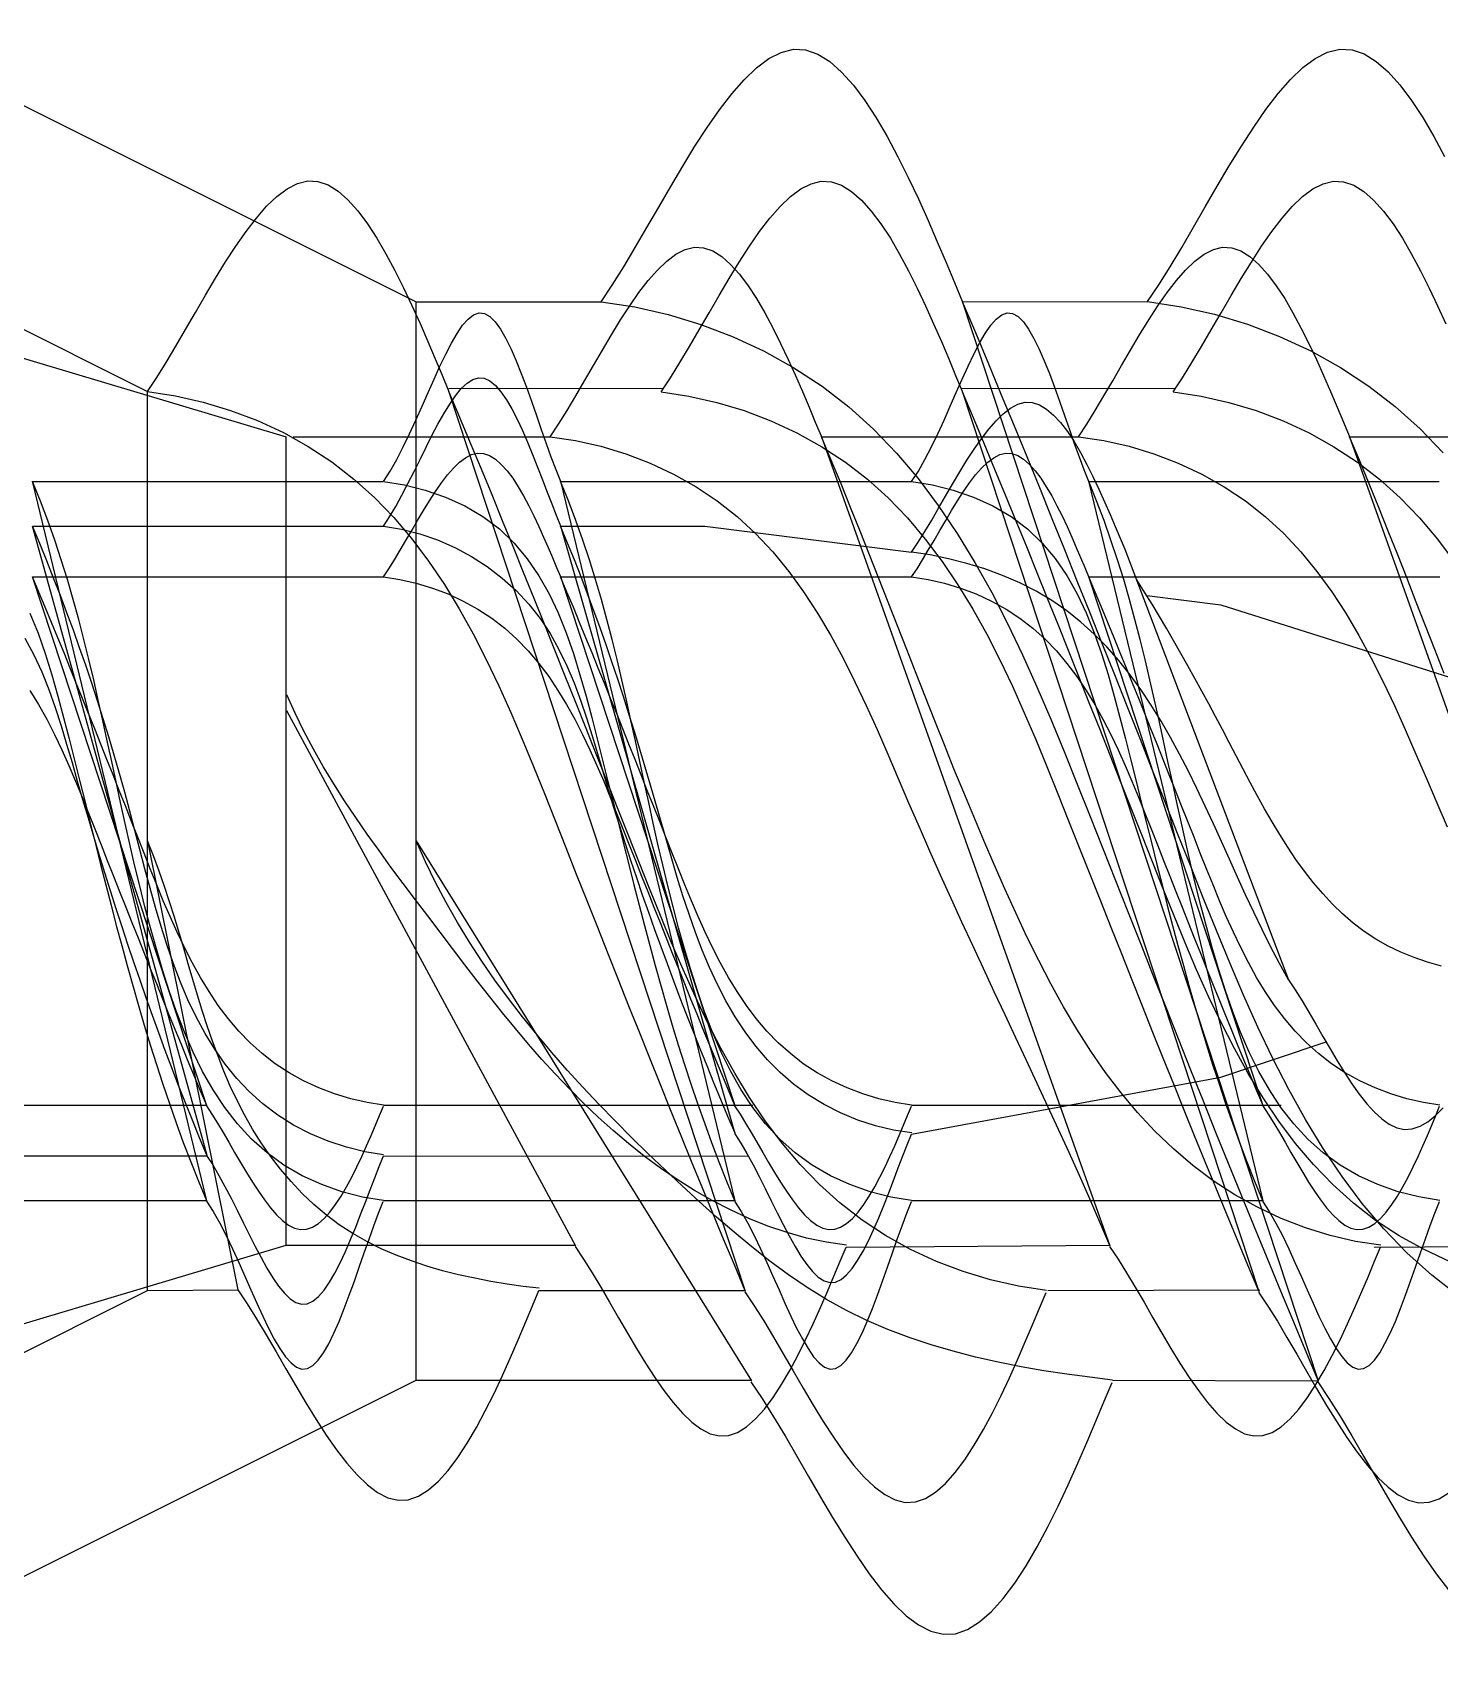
# Model space of a CAD drawing. Extents: x -395 to 1364, y -31 to 719.
# Drawn here: x 265.74 to 271.07, y 386.51 to 392.63 of the extents above; entities that cross this region are included whole.
import ezdxf

# ---------------------------------------------------------------- set-up
doc = ezdxf.new("R2010")
doc.units = 0
doc.layers.get('0').update_dxf_attribs({"linetype": 'CONTINUOUS'})

# ---------------------------------------------------------------- blocks, each defined once
blk = doc.blocks.new('*U60')
for p, q in [((4.0828, 3.0621), (6.1242, 2.0414)), ((3.4041, 2.5531), (5.1062, 1.7021)), ((3.0621, 2.2966), (5.6315, 1.531)), ((6.1242, -2.0414), (6.1242, 2.0414)), ((6.1242, 2.0414), (6.8242, 2.0414)), ((8.1919, 2.0447), (9.5396, -2.0447)), ((8.1933, 2.0414), (8.8939, 2.0423)), ((5.1062, -1.7021), (5.1062, 1.7021)), ((5.1062, 1.7021), (5.1062, 1.7021)), ((6.2466, 1.7049), (7.3702, -1.7049)), ((6.2478, 1.714), (7.0603, 1.7146)), ((8.1871, 1.714), (8.9997, 1.7146)), ((8.1914, 1.7038), (9.315, -1.7059)), ((7.6574, 1.5336), (8.751, -1.5335)), ((9.6574, 1.5336), (10.751, -1.5335)), ((5.6315, -1.531), (5.6315, 1.531)), ((5.6584, 1.531), (6.6344, 1.531)), ((7.6584, 1.531), (8.6344, 1.531)), ((9.6584, 1.531), (10.6344, 1.531)), ((4.67, 1.3626), (5.33, -1.3626)), ((4.6707, 1.3609), (5.9978, 1.3609)), ((6.67, 1.3627), (7.33, -1.3625)), ((6.6707, 1.361), (7.9978, 1.361)), ((8.67, 1.3627), (9.33, -1.3624)), ((8.6707, 1.3611), (9.9978, 1.3611)), ((4.67, 1.1938), (5.3307, -1.1895)), ((4.6707, 1.1921), (6, 1.1921)), ((6.67, 1.1938), (7.3307, -1.1073)), ((6.6707, 1.1921), (7.2166, 1.1921)), ((7.2166, 1.1921), (8, 1.0942)), ((8.8073, 1.1048), (9.4273, -0.5252)), ((4.67, 1.0016), (5.3302, -1.0016)), ((4.6707, 1), (6, 1)), ((6.67, 1.0016), (7.3302, -1.0016)), ((6.6707, 1), (8, 1)), ((8.67, 1.0016), (9.3302, -1.0016)), ((8.6707, 1), (10, 1)), ((8.8904, 0.9292), (9.171, 0.8941)), ((9.171, 0.8941), (12, 0)), ((5.6334, 0.4936), (6.7271, -1.5335)), ((5.1062, 0), (5.4485, -1.699)), ((6.1242, 0), (7.3932, -2.0447)), ((9.171, -0.8941), (9.5696, -0.7608)), ((8, -1.1103), (9.171, -0.8941)), ((4, -1), (5.3296, -1)), ((6, -1.0003), (7.3993, -0.9999)), ((8, -1.0003), (9.3993, -0.9999)), ((4.1921, -1.1921), (5.3308, -1.1921)), ((6, -1.1924), (7.3822, -1.1938)), ((4, -1.3609), (5.3296, -1.3609)), ((6, -1.361), (7.3274, -1.3609)), ((8, -1.3609), (9.3274, -1.3608)), ((3.0621, -2.2966), (5.6315, -1.531)), ((5.6315, -1.531), (6.726, -1.531)), ((7.7519, -1.5381), (8.7502, -1.531)), ((9.7519, -1.5381), (10.7502, -1.531)), ((3.4041, -2.5531), (5.1062, -1.7021)), ((5.1062, -1.7021), (5.4485, -1.699)), ((6.5889, -1.7018), (7.3693, -1.7021)), ((9.3193, -1.7003), (8.516, -1.7031)), ((4.0828, -3.0621), (6.1242, -2.0414)), ((6.1242, -2.0414), (7.3921, -2.0414)), ((8.7609, -2.0414), (9.5396, -2.0447))]:
    blk.add_line(p, q)
for points in [[(6.8242, 2.0414), (6.8666, 2.1049), (6.9097, 2.1738), (6.9534, 2.2469), (6.9977, 2.3229), (7.0425, 2.4006), (7.0878, 2.4786), (7.1335, 2.5557), (7.1795, 2.6306), (7.2258, 2.702), (7.2722, 2.7687), (7.3189, 2.8293), (7.3656, 2.8827), (7.4124, 2.9275), (7.4591, 2.9625), (7.5057, 2.9863), (7.5522, 2.9978), (7.5985, 2.9955), (7.6444, 2.9796), (7.69, 2.9511), (7.735, 2.9114), (7.7794, 2.8618), (7.823, 2.8037), (7.8658, 2.7383), (7.9075, 2.6671), (7.9482, 2.5913), (7.9876, 2.5123), (8.0257, 2.4314), (8.0623, 2.3499), (8.0974, 2.2692), (8.1307, 2.1905), (8.1623, 2.1153), (8.1919, 2.0447)], [(8.8939, 2.0423), (8.9363, 2.1057), (8.9794, 2.1746), (9.0232, 2.2478), (9.0675, 2.3238), (9.1123, 2.4014), (9.1576, 2.4794), (9.2032, 2.5565), (9.2492, 2.6314), (9.2955, 2.7029), (9.342, 2.7695), (9.3886, 2.8302), (9.4354, 2.8836), (9.4821, 2.9284), (9.5288, 2.9633), (9.5755, 2.9872), (9.6219, 2.9986), (9.6682, 2.9964), (9.7142, 2.9804), (9.7598, 2.9519), (9.8048, 2.9122), (9.8492, 2.8627), (9.8928, 2.8045), (9.9355, 2.7392), (9.9773, 2.668), (10.0179, 2.5922)], [(5.1062, 1.7021), (5.1415, 1.755), (5.1775, 1.8124), (5.2139, 1.8734), (5.2509, 1.9368), (5.2882, 2.0015), (5.326, 2.0666), (5.3641, 2.1308), (5.4024, 2.1933), (5.441, 2.2528), (5.4798, 2.3084), (5.5186, 2.359), (5.5576, 2.4035), (5.5966, 2.4409), (5.6355, 2.47), (5.6744, 2.4899), (5.7132, 2.4994), (5.7518, 2.4976), (5.7901, 2.4843), (5.8281, 2.4605), (5.8656, 2.4274), (5.9026, 2.3861), (5.939, 2.3376), (5.9746, 2.2831), (6.0095, 2.2238), (6.0434, 2.1606), (6.0762, 2.0947), (6.108, 2.0272), (6.1385, 1.9593), (6.1677, 1.892), (6.1956, 1.8264), (6.2219, 1.7636), (6.2466, 1.7049)], [(7.051, 1.701), (7.0864, 1.754), (7.1223, 1.8114), (7.1588, 1.8724), (7.1957, 1.9358), (7.2331, 2.0005), (7.2708, 2.0655), (7.3089, 2.1298), (7.3473, 2.1923), (7.3858, 2.2518), (7.4246, 2.3074), (7.4635, 2.358), (7.5024, 2.4025), (7.5414, 2.4399), (7.5804, 2.469), (7.6193, 2.4889), (7.658, 2.4984), (7.6966, 2.4966), (7.7349, 2.4833), (7.7729, 2.4595), (7.8105, 2.4264), (7.8475, 2.3851), (7.8838, 2.3366), (7.9195, 2.2821), (7.9543, 2.2227), (7.9882, 2.1596), (8.0211, 2.0937), (8.0528, 2.0262), (8.0833, 1.9583), (8.1126, 1.891), (8.1404, 1.8254), (8.1667, 1.7626), (8.1914, 1.7038)], [(8.9903, 1.701), (9.0257, 1.754), (9.0616, 1.8114), (9.0981, 1.8724), (9.135, 1.9358), (9.1724, 2.0005), (9.2101, 2.0655), (9.2482, 2.1298), (9.2866, 2.1923), (9.3251, 2.2518), (9.3639, 2.3074), (9.4028, 2.358), (9.4417, 2.4025), (9.4807, 2.4399), (9.5197, 2.469), (9.5586, 2.4889), (9.5973, 2.4984), (9.6359, 2.4966), (9.6742, 2.4833), (9.7122, 2.4595), (9.7498, 2.4264), (9.7868, 2.3851), (9.8232, 2.3366), (9.8588, 2.2821), (9.8936, 2.2227), (9.9275, 2.1596), (9.9604, 2.0937), (9.9921, 2.0262), (10.0227, 1.9583)], [(6.6316, 1.531), (6.6634, 1.5786), (6.6957, 1.6303), (6.7285, 1.6852), (6.7617, 1.7422), (6.7953, 1.8004), (6.8293, 1.8589), (6.8635, 1.9167), (6.898, 1.9729), (6.9328, 2.0265), (6.9676, 2.0765), (7.0026, 2.122), (7.0376, 2.162), (7.0727, 2.1956), (7.1077, 2.2219), (7.1427, 2.2397), (7.1776, 2.2483), (7.2123, 2.2467), (7.2468, 2.2347), (7.2809, 2.2133), (7.3147, 2.1835), (7.348, 2.1463), (7.3807, 2.1027), (7.4128, 2.0537), (7.4441, 2.0003), (7.4746, 1.9435), (7.5041, 1.8842), (7.5327, 1.8235), (7.5602, 1.7624), (7.5865, 1.7019), (7.6115, 1.6429), (7.6352, 1.5864), (7.6574, 1.5336)], [(8.6316, 1.531), (8.6634, 1.5786), (8.6957, 1.6303), (8.7285, 1.6852), (8.7617, 1.7422), (8.7953, 1.8004), (8.8293, 1.8589), (8.8635, 1.9167), (8.898, 1.9729), (8.9328, 2.0265), (8.9676, 2.0765), (9.0026, 2.122), (9.0376, 2.162), (9.0727, 2.1956), (9.1077, 2.2219), (9.1427, 2.2397), (9.1776, 2.2483), (9.2123, 2.2467), (9.2468, 2.2347), (9.2809, 2.2133), (9.3147, 2.1835), (9.348, 2.1463), (9.3807, 2.1027), (9.4128, 2.0537), (9.4441, 2.0003), (9.4746, 1.9435), (9.5041, 1.8842), (9.5327, 1.8235), (9.5602, 1.7624), (9.5865, 1.7019), (9.6115, 1.6429), (9.6352, 1.5864), (9.6574, 1.5336)], [(6.8242, 2.0414), (6.9513, 2.0221), (7.0776, 1.9934), (7.2021, 1.9557), (7.3238, 1.9094), (7.4416, 1.8547), (7.5546, 1.792), (7.6616, 1.7217), (7.762, 1.644), (7.8556, 1.5595), (7.9431, 1.4688), (8.0248, 1.3723), (8.1012, 1.2707), (8.1728, 1.1645), (8.24, 1.0543), (8.3033, 0.9405), (8.3632, 0.8238), (8.4201, 0.7048), (8.4744, 0.5839), (8.5267, 0.4617), (8.5773, 0.3388), (8.6268, 0.2157), (8.6756, 0.093), (8.724, -0.0289), (8.7721, -0.1502), (8.8199, -0.2708), (8.8675, -0.3909), (8.915, -0.5104), (8.9623, -0.6294), (9.0096, -0.7481), (9.0568, -0.8663), (9.104, -0.9843), (9.1513, -1.102), (9.1988, -1.2195), (9.2464, -1.3369), (9.2942, -1.4542), (9.3423, -1.5714), (9.3907, -1.6887), (9.4394, -1.8061), (9.4886, -1.9237), (9.5382, -2.0414)], [(10.0699, -1.7217), (9.9695, -1.644), (9.8759, -1.5595), (9.7884, -1.4688), (9.7067, -1.3723), (9.6303, -1.2707), (9.5587, -1.1645), (9.4915, -1.0543), (9.4282, -0.9405), (9.3683, -0.8238), (9.3114, -0.7048), (9.2571, -0.5839), (9.2048, -0.4617), (9.1542, -0.3388), (9.1047, -0.2157), (9.0559, -0.093), (9.0075, 0.0289), (8.9594, 0.1502), (8.9116, 0.2708), (8.864, 0.3909), (8.8165, 0.5104), (8.7692, 0.6294), (8.7219, 0.7481), (8.6747, 0.8663), (8.6275, 0.9843), (8.5802, 1.102), (8.5327, 1.2195), (8.4851, 1.3369), (8.4373, 1.4542), (8.3892, 1.5714), (8.3408, 1.6887), (8.2921, 1.8061), (8.2429, 1.9237), (8.1933, 2.0414)], [(8.8939, 2.0423), (9.021, 2.0229), (9.1473, 1.9943), (9.2718, 1.9566), (9.3935, 1.9103), (9.5113, 1.8556), (9.6243, 1.7929), (9.7314, 1.7225), (9.8317, 1.6449), (9.9254, 1.5604), (10.0128, 1.4696)], [(6, 1.361), (6.0255, 1.4006), (6.0505, 1.4446), (6.0751, 1.4921), (6.0992, 1.5421), (6.1228, 1.5938), (6.1461, 1.6462), (6.169, 1.6984), (6.1915, 1.7493), (6.2137, 1.798), (6.2356, 1.8437), (6.2573, 1.8853), (6.2786, 1.922), (6.2998, 1.9527), (6.3207, 1.9765), (6.3415, 1.9926), (6.3621, 1.9998), (6.3826, 1.9975), (6.403, 1.9856), (6.4232, 1.9653), (6.4433, 1.9375), (6.4632, 1.903), (6.483, 1.8629), (6.5026, 1.8182), (6.522, 1.7697), (6.5412, 1.7184), (6.5603, 1.6654), (6.5791, 1.6115), (6.5978, 1.5577), (6.6162, 1.5049), (6.6344, 1.4542), (6.6523, 1.4065), (6.67, 1.3627)], [(8, 1.3611), (8.0255, 1.4006), (8.0505, 1.4446), (8.0751, 1.4921), (8.0992, 1.5422), (8.1228, 1.5939), (8.1461, 1.6463), (8.169, 1.6984), (8.1915, 1.7494), (8.2137, 1.7981), (8.2356, 1.8438), (8.2573, 1.8854), (8.2786, 1.9221), (8.2998, 1.9528), (8.3207, 1.9766), (8.3415, 1.9926), (8.3621, 1.9999), (8.3826, 1.9975), (8.403, 1.9857), (8.4232, 1.9654), (8.4433, 1.9376), (8.4632, 1.9031), (8.483, 1.863), (8.5026, 1.8183), (8.522, 1.7698), (8.5412, 1.7185), (8.5603, 1.6655), (8.5791, 1.6116), (8.5978, 1.5578), (8.6162, 1.505), (8.6344, 1.4543), (8.6523, 1.4066), (8.67, 1.3627)], [(6, 1.1921), (6.0233, 1.2278), (6.0466, 1.2671), (6.0697, 1.3093), (6.0927, 1.3536), (6.1157, 1.3992), (6.1385, 1.4452), (6.1611, 1.4909), (6.1837, 1.5354), (6.2062, 1.578), (6.2285, 1.6178), (6.2508, 1.6541), (6.2729, 1.6861), (6.2948, 1.7129), (6.3167, 1.7337), (6.3384, 1.7478), (6.3601, 1.7544), (6.3815, 1.7526), (6.4029, 1.7426), (6.424, 1.7251), (6.445, 1.701), (6.4657, 1.6711), (6.4862, 1.6362), (6.5064, 1.5971), (6.5262, 1.5547), (6.5457, 1.5098), (6.5649, 1.4632), (6.5836, 1.4157), (6.6019, 1.3681), (6.6197, 1.3213), (6.637, 1.2761), (6.6538, 1.2333), (6.67, 1.1938)], [(5.1062, 1.7021), (5.2121, 1.686), (5.3175, 1.662), (5.4213, 1.6306), (5.5227, 1.592), (5.621, 1.5464), (5.7151, 1.4941), (5.8044, 1.4355), (5.8881, 1.3707), (5.9662, 1.3003), (6.0391, 1.2246), (6.1072, 1.1442), (6.1709, 1.0595), (6.2306, 0.9709), (6.2867, 0.879), (6.3395, 0.7842), (6.3894, 0.6869), (6.4368, 0.5876), (6.4821, 0.4868), (6.5257, 0.385), (6.5679, 0.2825), (6.6092, 0.1799), (6.6498, 0.0776), (6.6902, -0.0241), (6.7303, -0.1252), (6.7702, -0.2258), (6.8099, -0.3259), (6.8494, -0.4255), (6.8889, -0.5248), (6.9283, -0.6237), (6.9677, -0.7223), (7.0071, -0.8207), (7.0465, -0.9188), (7.0861, -1.0168), (7.1257, -1.1146), (7.1656, -1.2124), (7.2057, -1.3102), (7.246, -1.408), (7.2867, -1.5059), (7.3277, -1.6039), (7.369, -1.7021)], [(8.5106, -1.7021), (8.4046, -1.686), (8.2993, -1.662), (8.1955, -1.6306), (8.0941, -1.592), (7.9958, -1.5464), (7.9016, -1.4941), (7.8123, -1.4355), (7.7287, -1.3707), (7.6506, -1.3003), (7.5777, -1.2246), (7.5096, -1.1442), (7.4459, -1.0595), (7.3862, -0.9709), (7.3301, -0.879), (7.2773, -0.7842), (7.2274, -0.6869), (7.18, -0.5876), (7.1347, -0.4868), (7.0911, -0.385), (7.0489, -0.2825), (7.0076, -0.1799), (6.9669, -0.0776), (6.9266, 0.0241), (6.8865, 0.1252), (6.8466, 0.2258), (6.8069, 0.3259), (6.7673, 0.4255), (6.7279, 0.5248), (6.6885, 0.6237), (6.6491, 0.7223), (6.6097, 0.8207), (6.5703, 0.9188), (6.5307, 1.0168), (6.491, 1.1146), (6.4512, 1.2124), (6.4111, 1.3102), (6.3707, 1.408), (6.3301, 1.5059), (6.2891, 1.6039), (6.2478, 1.7021)], [(7.051, 1.701), (7.157, 1.6849), (7.2623, 1.661), (7.3661, 1.6296), (7.4675, 1.591), (7.5658, 1.5454), (7.66, 1.4931), (7.7493, 1.4345), (7.8329, 1.3697), (7.911, 1.2993), (7.9839, 1.2236), (8.052, 1.1432), (8.1158, 1.0585), (8.1754, 0.9699), (8.2315, 0.878), (8.2843, 0.7832), (8.3342, 0.6859), (8.3816, 0.5866), (8.4269, 0.4858), (8.4705, 0.3839), (8.5127, 0.2815), (8.554, 0.1789), (8.5947, 0.0766), (8.635, -0.0251), (8.6751, -0.1262), (8.715, -0.2268), (8.7547, -0.3269), (8.7943, -0.4266), (8.8337, -0.5258), (8.8731, -0.6247), (8.9125, -0.7233), (8.9519, -0.8217), (8.9913, -0.9198), (9.0309, -1.0178), (9.0706, -1.1157), (9.1104, -1.2135), (9.1505, -1.3112), (9.1909, -1.409), (9.2315, -1.5069), (9.2725, -1.6049), (9.3139, -1.7031)], [(8, 1.0942), (8.025, 1.1316), (8.0504, 1.1722), (8.0762, 1.2152), (8.1023, 1.26), (8.1288, 1.3058), (8.1555, 1.3518), (8.1825, 1.3973), (8.2097, 1.4415), (8.237, 1.4837), (8.2645, 1.5232), (8.292, 1.5593), (8.3197, 1.5911), (8.3473, 1.6179), (8.3749, 1.639), (8.4024, 1.6536), (8.4299, 1.6611), (8.4572, 1.6605), (8.4844, 1.6519), (8.5113, 1.6357), (8.5378, 1.6129), (8.564, 1.5842), (8.5898, 1.5504), (8.615, 1.5122), (8.6396, 1.4706), (8.6636, 1.4262), (8.6869, 1.3798), (8.7093, 1.3323), (8.7309, 1.2844), (8.7516, 1.2369), (8.7713, 1.1906), (8.7899, 1.1463), (8.8073, 1.1048)], [(10.0389, -1.593), (9.9406, -1.5474), (9.8465, -1.4952), (9.7572, -1.4365), (9.6735, -1.3717), (9.5954, -1.3013), (9.5225, -1.2256), (9.4544, -1.1452), (9.3907, -1.0605), (9.331, -0.972), (9.2749, -0.88), (9.2222, -0.7852), (9.1722, -0.6879), (9.1248, -0.5886), (9.0795, -0.4878), (9.0359, -0.386), (8.9937, -0.2835), (8.9525, -0.1809), (8.9118, -0.0786), (8.8714, 0.0231), (8.8313, 0.1242), (8.7914, 0.2248), (8.7517, 0.3249), (8.7122, 0.4245), (8.6727, 0.5238), (8.6333, 0.6227), (8.5939, 0.7213), (8.5546, 0.8196), (8.5151, 0.9178), (8.4756, 1.0158), (8.4359, 1.1136), (8.396, 1.2114), (8.3559, 1.3092), (8.3156, 1.407), (8.2749, 1.5049), (8.2339, 1.6029), (8.1926, 1.701)], [(8.9903, 1.701), (9.0963, 1.6849), (9.2016, 1.661), (9.3054, 1.6296), (9.4069, 1.591), (9.5051, 1.5454), (9.5993, 1.4931), (9.6886, 1.4345), (9.7722, 1.3697), (9.8503, 1.2993), (9.9232, 1.2236), (9.9914, 1.1432), (10.0551, 1.0585)], [(6.6316, 1.531), (6.7278, 1.5164), (6.8234, 1.4947), (6.9177, 1.4661), (7.0097, 1.4309), (7.0988, 1.3893), (7.1839, 1.3416), (7.2643, 1.2879), (7.3393, 1.2286), (7.4091, 1.1641), (7.4741, 1.0947), (7.5346, 1.021), (7.5911, 0.9434), (7.6441, 0.8624), (7.6939, 0.7784), (7.7409, 0.6919), (7.7856, 0.6033), (7.8284, 0.513), (7.8697, 0.4216), (7.9099, 0.3294), (7.9495, 0.237), (7.9888, 0.1448), (8.0283, 0.0532), (8.0681, -0.0376), (8.1083, -0.1276), (8.1487, -0.217), (8.1893, -0.3057), (8.23, -0.394), (8.2709, -0.4818), (8.3118, -0.5693), (8.3527, -0.6565), (8.3935, -0.7435), (8.4343, -0.8304), (8.4748, -0.9172), (8.5152, -1.0041), (8.5553, -1.0912), (8.5951, -1.1784), (8.6345, -1.2659), (8.6735, -1.3538), (8.712, -1.4421), (8.75, -1.531)], [(9.7768, -1.531), (9.6806, -1.5161), (9.5852, -1.4939), (9.4914, -1.4647), (9.3995, -1.429), (9.3104, -1.3871), (9.2245, -1.3395), (9.1424, -1.2865), (9.0647, -1.2285), (8.9912, -1.1659), (8.9217, -1.0991), (8.856, -1.0283), (8.7938, -0.954), (8.7349, -0.8764), (8.679, -0.7959), (8.6259, -0.7129), (8.5754, -0.6277), (8.5273, -0.5406), (8.4812, -0.4521), (8.437, -0.3623), (8.3943, -0.2717), (8.3531, -0.1807), (8.3129, -0.0895), (8.2737, 0.0015), (8.2353, 0.0924), (8.1976, 0.1831), (8.1605, 0.2737), (8.124, 0.3641), (8.0879, 0.4544), (8.0522, 0.5446), (8.0168, 0.6346), (7.9816, 0.7246), (7.9464, 0.8144), (7.9113, 0.9042), (7.8761, 0.9939), (7.8408, 1.0836), (7.8052, 1.1731), (7.7692, 1.2627), (7.7328, 1.3521), (7.6959, 1.4416), (7.6584, 1.531)], [(8.6316, 1.531), (8.7278, 1.5164), (8.8234, 1.4947), (8.9177, 1.4661), (9.0097, 1.4309), (9.0988, 1.3893), (9.1839, 1.3416), (9.2643, 1.2879), (9.3393, 1.2286), (9.4091, 1.1641), (9.4741, 1.0947), (9.5346, 1.021), (9.5911, 0.9434), (9.6441, 0.8624), (9.6939, 0.7784), (9.7409, 0.6919), (9.7856, 0.6033), (9.8284, 0.513), (9.8697, 0.4216), (9.9099, 0.3294), (9.9495, 0.237), (9.9888, 0.1448), (10.0283, 0.0532)], [(10.0168, 0.6346), (9.9816, 0.7246), (9.9464, 0.8144), (9.9113, 0.9042), (9.8761, 0.9939), (9.8408, 1.0836), (9.8052, 1.1731), (9.7692, 1.2627), (9.7328, 1.3521), (9.6959, 1.4416), (9.6584, 1.531)], [(6, 1), (6.0208, 1.0311), (6.0419, 1.0648), (6.0633, 1.1007), (6.085, 1.1379), (6.107, 1.1759), (6.1291, 1.2141), (6.1515, 1.2519), (6.174, 1.2886), (6.1967, 1.3236), (6.2195, 1.3563), (6.2423, 1.386), (6.2652, 1.4121), (6.2881, 1.4341), (6.311, 1.4512), (6.3339, 1.4629), (6.3566, 1.4685), (6.3793, 1.4674), (6.4018, 1.4596), (6.4241, 1.4456), (6.4462, 1.4262), (6.4679, 1.4019), (6.4893, 1.3734), (6.5102, 1.3414), (6.5307, 1.3065), (6.5506, 1.2694), (6.5699, 1.2307), (6.5886, 1.191), (6.6065, 1.1511), (6.6237, 1.1116), (6.64, 1.073), (6.6555, 1.0362), (6.67, 1.0016)], [(8, 1), (8.0208, 1.0311), (8.0419, 1.0648), (8.0633, 1.1007), (8.085, 1.1379), (8.107, 1.1759), (8.1291, 1.2141), (8.1515, 1.2519), (8.174, 1.2886), (8.1967, 1.3236), (8.2195, 1.3563), (8.2423, 1.386), (8.2652, 1.4121), (8.2881, 1.4341), (8.311, 1.4512), (8.3339, 1.4629), (8.3566, 1.4685), (8.3793, 1.4674), (8.4018, 1.4596), (8.4241, 1.4456), (8.4462, 1.4262), (8.4679, 1.4019), (8.4893, 1.3734), (8.5102, 1.3414), (8.5307, 1.3065), (8.5506, 1.2694), (8.5699, 1.2307), (8.5886, 1.191), (8.6065, 1.1511), (8.6237, 1.1116), (8.64, 1.073), (8.6555, 1.0362), (8.67, 1.0016)], [(4.6613, 0.8633), (4.6919, 0.7876), (4.7193, 0.7096), (4.7442, 0.6297), (4.7671, 0.5488), (4.7886, 0.4675), (4.8094, 0.3864), (4.8298, 0.3058), (4.85, 0.2259), (4.8698, 0.1464), (4.8896, 0.0676), (4.9092, -0.0108), (4.9288, -0.0887), (4.9485, -0.1662), (4.9683, -0.2432), (4.9883, -0.3198), (5.0086, -0.396), (5.0292, -0.4718), (5.0503, -0.5473), (5.0718, -0.6224), (5.0939, -0.6973), (5.1166, -0.7718), (5.14, -0.8461), (5.1641, -0.9202), (5.1891, -0.9941), (5.2151, -1.0677), (5.242, -1.1412), (5.2699, -1.2146), (5.299, -1.2878), (5.3293, -1.3609)], [(6, -1.3609), (5.9209, -1.3482), (5.8426, -1.3282), (5.7661, -1.3012), (5.6927, -1.2675), (5.6233, -1.2273), (5.559, -1.1809), (5.5004, -1.1287), (5.4471, -1.0712), (5.3987, -1.009), (5.3548, -0.9427), (5.315, -0.8727), (5.2789, -0.7997), (5.2461, -0.7242), (5.2162, -0.6468), (5.1889, -0.568), (5.1636, -0.4883), (5.14, -0.4085), (5.1178, -0.3287), (5.0968, -0.2492), (5.0768, -0.1699), (5.0578, -0.0908), (5.0395, -0.0119), (5.0218, 0.0668), (5.0046, 0.1452), (4.9877, 0.2234), (4.9709, 0.3013), (4.9542, 0.3789), (4.9373, 0.4563), (4.9202, 0.5334), (4.9026, 0.6102), (4.8844, 0.6868), (4.8656, 0.763), (4.8458, 0.8389), (4.8251, 0.9145), (4.8031, 0.9898), (4.7799, 1.0647), (4.7551, 1.1393), (4.7288, 1.2135), (4.7007, 1.2874), (4.6707, 1.3609)], [(6, 1.361), (6.0791, 1.3485), (6.1577, 1.3289), (6.2344, 1.3023), (6.3078, 1.2689), (6.3765, 1.2286), (6.439, 1.1816), (6.4947, 1.1282), (6.5442, 1.069), (6.5881, 1.0047), (6.6269, 0.9359), (6.6613, 0.8634), (6.6919, 0.7877), (6.7193, 0.7097), (6.7442, 0.6298), (6.7671, 0.5489), (6.7886, 0.4676), (6.8094, 0.3864), (6.8298, 0.3059), (6.85, 0.2259), (6.8698, 0.1465), (6.8896, 0.0676), (6.9092, -0.0107), (6.9288, -0.0886), (6.9485, -0.1661), (6.9683, -0.2431), (6.9883, -0.3197), (7.0086, -0.3959), (7.0292, -0.4717), (7.0503, -0.5472), (7.0718, -0.6223), (7.0939, -0.6972), (7.1166, -0.7717), (7.14, -0.8461), (7.1641, -0.9201), (7.1891, -0.994), (7.2151, -1.0677), (7.242, -1.1411), (7.2699, -1.2145), (7.299, -1.2877), (7.3293, -1.3608)], [(8, -1.3608), (7.9209, -1.3481), (7.8426, -1.3281), (7.7661, -1.3011), (7.6927, -1.2674), (7.6233, -1.2272), (7.559, -1.1808), (7.5004, -1.1286), (7.4471, -1.0711), (7.3987, -1.0089), (7.3548, -0.9426), (7.315, -0.8726), (7.2789, -0.7996), (7.2461, -0.7241), (7.2162, -0.6467), (7.1889, -0.5679), (7.1636, -0.4882), (7.14, -0.4084), (7.1178, -0.3286), (7.0968, -0.2491), (7.0768, -0.1698), (7.0578, -0.0907), (7.0395, -0.0118), (7.0218, 0.0669), (7.0046, 0.1453), (6.9877, 0.2235), (6.9709, 0.3014), (6.9542, 0.379), (6.9373, 0.4564), (6.9202, 0.5335), (6.9026, 0.6103), (6.8844, 0.6869), (6.8656, 0.7631), (6.8458, 0.839), (6.8251, 0.9146), (6.8031, 0.9899), (6.7799, 1.0648), (6.7551, 1.1394), (6.7288, 1.2136), (6.7007, 1.2875), (6.6707, 1.361)], [(8, 1.3611), (8.0791, 1.3485), (8.1577, 1.329), (8.2344, 1.3024), (8.3078, 1.269), (8.3765, 1.2287), (8.439, 1.1817), (8.4947, 1.1283), (8.5442, 1.0691), (8.5881, 1.0048), (8.6269, 0.936), (8.6613, 0.8635), (8.6919, 0.7878), (8.7193, 0.7097), (8.7442, 0.6299), (8.7671, 0.549), (8.7886, 0.4676), (8.8094, 0.3865), (8.8298, 0.306), (8.85, 0.226), (8.8698, 0.1466), (8.8896, 0.0677), (8.9092, -0.0107), (8.9288, -0.0886), (8.9485, -0.166), (8.9683, -0.243), (8.9883, -0.3196), (9.0086, -0.3958), (9.0292, -0.4716), (9.0503, -0.5471), (9.0718, -0.6222), (9.0939, -0.6971), (9.1166, -0.7717), (9.14, -0.846), (9.1641, -0.92), (9.1891, -0.9939), (9.2151, -1.0676), (9.242, -1.1411), (9.2699, -1.2144), (9.299, -1.2876), (9.3293, -1.3608)], [(10, -1.3608), (9.9209, -1.348), (9.8426, -1.328), (9.7661, -1.301), (9.6927, -1.2673), (9.6233, -1.2271), (9.559, -1.1807), (9.5004, -1.1285), (9.4471, -1.071), (9.3987, -1.0088), (9.3548, -0.9425), (9.315, -0.8725), (9.2789, -0.7995), (9.2461, -0.724), (9.2162, -0.6466), (9.1889, -0.5678), (9.1636, -0.4882), (9.14, -0.4083), (9.1178, -0.3286), (9.0968, -0.249), (9.0768, -0.1697), (9.0578, -0.0906), (9.0395, -0.0117), (9.0218, 0.067), (9.0046, 0.1454), (8.9877, 0.2235), (8.9709, 0.3015), (8.9542, 0.3791), (8.9373, 0.4565), (8.9202, 0.5336), (8.9026, 0.6104), (8.8844, 0.6869), (8.8656, 0.7632), (8.8458, 0.8391), (8.8251, 0.9147), (8.8031, 0.9899), (8.7799, 1.0649), (8.7551, 1.1395), (8.7288, 1.2137), (8.7007, 1.2876), (8.6707, 1.3611)], [(4.6423, 0.7676), (4.6759, 0.7051), (4.7058, 0.6404), (4.7326, 0.5739), (4.7569, 0.5058), (4.7792, 0.4367), (4.8002, 0.3668), (4.8205, 0.2967), (4.8405, 0.2266), (4.8608, 0.1569), (4.8812, 0.0875), (4.9018, 0.0184), (4.9227, -0.0505), (4.9438, -0.119), (4.9652, -0.1873), (4.9869, -0.2554), (5.0088, -0.3232), (5.0311, -0.3907), (5.0538, -0.4581), (5.0768, -0.5252), (5.1001, -0.5922), (5.1239, -0.659), (5.148, -0.7256), (5.1726, -0.792), (5.1976, -0.8583), (5.2231, -0.9244), (5.2491, -0.9905), (5.2755, -1.0564), (5.3025, -1.1222), (5.33, -1.1879)], [(6.0007, -1.1879), (5.9299, -1.1767), (5.8597, -1.1596), (5.7908, -1.1368), (5.7239, -1.1086), (5.6599, -1.0755), (5.5996, -1.0376), (5.5436, -0.9953), (5.492, -0.949), (5.4446, -0.8988), (5.401, -0.8452), (5.361, -0.7883), (5.3243, -0.7285), (5.2907, -0.666), (5.2597, -0.6012), (5.2313, -0.5343), (5.205, -0.4656), (5.1806, -0.3955), (5.1578, -0.3242), (5.1364, -0.2519), (5.116, -0.1791), (5.0964, -0.1059), (5.0773, -0.0327), (5.0584, 0.0403), (5.0395, 0.1127), (5.0202, 0.1843), (5.0005, 0.255), (4.9804, 0.325), (4.9598, 0.3942), (4.9387, 0.4628), (4.9171, 0.5308), (4.895, 0.5982), (4.8725, 0.6652), (4.8493, 0.7318), (4.8256, 0.7981), (4.8013, 0.8641), (4.7765, 0.9298), (4.751, 0.9955), (4.7249, 1.061), (4.6981, 1.1265), (4.6707, 1.1921)], [(6, 1.1921), (6.0689, 1.181), (6.1372, 1.1636), (6.2044, 1.1404), (6.2699, 1.1116), (6.3331, 1.0777), (6.3933, 1.0389), (6.45, 0.9957), (6.5026, 0.9484), (6.5505, 0.8974), (6.5931, 0.843), (6.631, 0.7856), (6.6647, 0.7255), (6.6948, 0.6632), (6.7217, 0.599), (6.7461, 0.5332), (6.7686, 0.4664), (6.7897, 0.3988), (6.81, 0.3308), (6.8301, 0.2627), (6.8504, 0.195), (6.8711, 0.1277), (6.8922, 0.0607), (6.9137, -0.0059), (6.9356, -0.0722), (6.9578, -0.1382), (6.9803, -0.2039), (7.0032, -0.2694), (7.0265, -0.3346), (7.0501, -0.3996), (7.074, -0.4644), (7.0982, -0.529), (7.1228, -0.5935), (7.1477, -0.6578), (7.1728, -0.722), (7.1983, -0.786), (7.2241, -0.8501), (7.2501, -0.914), (7.2765, -0.9779), (7.3031, -1.0418), (7.33, -1.1057)], [(8.0007, -1.1057), (7.9318, -1.0948), (7.8634, -1.0784), (7.7962, -1.0565), (7.731, -1.0295), (7.6683, -0.9978), (7.6088, -0.9616), (7.5532, -0.9211), (7.5017, -0.8767), (7.4541, -0.8286), (7.41, -0.7772), (7.3693, -0.7227), (7.3317, -0.6653), (7.297, -0.6054), (7.2648, -0.5433), (7.235, -0.4791), (7.2073, -0.4132), (7.1814, -0.3459), (7.1572, -0.2774), (7.1342, -0.2081), (7.1124, -0.1381), (7.0915, -0.0678), (7.0712, 0.0026), (7.0512, 0.0727), (7.0313, 0.1423), (7.0114, 0.2113), (6.9913, 0.2796), (6.971, 0.3472), (6.9505, 0.4143), (6.9297, 0.4809), (6.9086, 0.547), (6.8872, 0.6127), (6.8653, 0.678), (6.843, 0.7429), (6.8202, 0.8076), (6.7969, 0.872), (6.773, 0.9362), (6.7484, 1.0003), (6.7232, 1.0643), (6.6973, 1.1282), (6.6707, 1.1921)], [(9.4273, -0.5252), (9.393, -0.4633), (9.3597, -0.3999), (9.3275, -0.3354), (9.2959, -0.2698), (9.265, -0.2034), (9.2344, -0.1365), (9.204, -0.0693), (9.1735, -0.0019), (9.1429, 0.0654), (9.1119, 0.1323), (9.0804, 0.1987), (9.048, 0.2643), (9.0147, 0.329), (8.9803, 0.3924), (8.9445, 0.4543), (8.9072, 0.5147), (8.8682, 0.5731), (8.8273, 0.6294), (8.7843, 0.6834), (8.7391, 0.7349), (8.6913, 0.7835), (8.6409, 0.8292), (8.5877, 0.8717), (8.5314, 0.9107), (8.4719, 0.9461), (8.4095, 0.9778), (8.3445, 1.0059), (8.2776, 1.0304), (8.2093, 1.0514), (8.1399, 1.069), (8.0699, 1.0833), (8, 1.0942)], [(4.6606, 0.5704), (4.6936, 0.5164), (4.7246, 0.4607), (4.7539, 0.4036), (4.7818, 0.3452), (4.8084, 0.286), (4.834, 0.2262), (4.8588, 0.166), (4.883, 0.1057), (4.9069, 0.0456), (4.9306, -0.0142), (4.9542, -0.0736), (4.9776, -0.1327), (5.001, -0.1915), (5.0242, -0.25), (5.0474, -0.3083), (5.0705, -0.3664), (5.0937, -0.4244), (5.1168, -0.4822), (5.14, -0.5398), (5.1632, -0.5974), (5.1865, -0.6549), (5.21, -0.7123), (5.2335, -0.7698), (5.2572, -0.8272), (5.2811, -0.8848), (5.3052, -0.9423), (5.3295, -1)], [(6.0002, -1), (5.9379, -0.9905), (5.876, -0.9765), (5.815, -0.958), (5.7554, -0.9353), (5.6977, -0.9085), (5.6424, -0.8778), (5.5899, -0.8434), (5.5408, -0.8053), (5.4949, -0.7639), (5.4521, -0.7195), (5.412, -0.6722), (5.3746, -0.6225), (5.3395, -0.5704), (5.3066, -0.5164), (5.2756, -0.4607), (5.2463, -0.4036), (5.2184, -0.3452), (5.1918, -0.286), (5.1662, -0.2262), (5.1414, -0.166), (5.1171, -0.1057), (5.0932, -0.0456), (5.0695, 0.0142), (5.046, 0.0736), (5.0225, 0.1327), (4.9992, 0.1915), (4.976, 0.25), (4.9528, 0.3083), (4.9296, 0.3664), (4.9065, 0.4244), (4.8834, 0.4822), (4.8602, 0.5398), (4.8369, 0.5974), (4.8136, 0.6549), (4.7902, 0.7123), (4.7667, 0.7698), (4.7429, 0.8272), (4.7191, 0.8848), (4.695, 0.9423), (4.6707, 1)], [(6, 1), (6.0623, 0.9905), (6.1241, 0.9765), (6.1851, 0.958), (6.2447, 0.9353), (6.3024, 0.9085), (6.3578, 0.8778), (6.4102, 0.8434), (6.4594, 0.8053), (6.5053, 0.7639), (6.5481, 0.7195), (6.5881, 0.6722), (6.6256, 0.6225), (6.6606, 0.5704), (6.6936, 0.5164), (6.7246, 0.4607), (6.7539, 0.4036), (6.7818, 0.3452), (6.8084, 0.286), (6.834, 0.2262), (6.8588, 0.166), (6.883, 0.1057), (6.9069, 0.0456), (6.9306, -0.0142), (6.9542, -0.0736), (6.9776, -0.1327), (7.001, -0.1915), (7.0242, -0.25), (7.0474, -0.3083), (7.0705, -0.3664), (7.0937, -0.4244), (7.1168, -0.4822), (7.14, -0.5398), (7.1632, -0.5974), (7.1865, -0.6549), (7.21, -0.7123), (7.2335, -0.7698), (7.2572, -0.8272), (7.2811, -0.8848), (7.3052, -0.9423), (7.3295, -1)], [(8.0002, -1), (7.9379, -0.9905), (7.876, -0.9765), (7.815, -0.958), (7.7554, -0.9353), (7.6977, -0.9085), (7.6424, -0.8778), (7.5899, -0.8434), (7.5408, -0.8053), (7.4949, -0.7639), (7.4521, -0.7195), (7.412, -0.6722), (7.3746, -0.6225), (7.3395, -0.5704), (7.3066, -0.5164), (7.2756, -0.4607), (7.2463, -0.4036), (7.2184, -0.3452), (7.1918, -0.286), (7.1662, -0.2262), (7.1414, -0.166), (7.1171, -0.1057), (7.0932, -0.0456), (7.0695, 0.0142), (7.046, 0.0736), (7.0225, 0.1327), (6.9992, 0.1915), (6.976, 0.25), (6.9528, 0.3083), (6.9296, 0.3664), (6.9065, 0.4244), (6.8834, 0.4822), (6.8602, 0.5398), (6.8369, 0.5974), (6.8136, 0.6549), (6.7902, 0.7123), (6.7667, 0.7698), (6.7429, 0.8272), (6.7191, 0.8848), (6.695, 0.9423), (6.6707, 1)], [(8, 1), (8.0623, 0.9905), (8.1241, 0.9765), (8.1851, 0.958), (8.2447, 0.9353), (8.3024, 0.9085), (8.3578, 0.8778), (8.4102, 0.8434), (8.4594, 0.8053), (8.5053, 0.7639), (8.5481, 0.7195), (8.5881, 0.6722), (8.6256, 0.6225), (8.6606, 0.5704), (8.6936, 0.5164), (8.7246, 0.4607), (8.7539, 0.4036), (8.7818, 0.3452), (8.8084, 0.286), (8.834, 0.2262), (8.8588, 0.166), (8.883, 0.1057), (8.9069, 0.0456), (8.9306, -0.0142), (8.9542, -0.0736), (8.9776, -0.1327), (9.001, -0.1915), (9.0242, -0.25), (9.0474, -0.3083), (9.0705, -0.3664), (9.0937, -0.4244), (9.1168, -0.4822), (9.14, -0.5398), (9.1632, -0.5974), (9.1865, -0.6549), (9.21, -0.7123), (9.2335, -0.7698), (9.2572, -0.8272), (9.2811, -0.8848), (9.3052, -0.9423), (9.3295, -1)], [(10.0002, -1), (9.9379, -0.9905), (9.876, -0.9765), (9.815, -0.958), (9.7554, -0.9353), (9.6977, -0.9085), (9.6424, -0.8778), (9.5899, -0.8434), (9.5408, -0.8053), (9.4949, -0.7639), (9.4521, -0.7195), (9.412, -0.6722), (9.3746, -0.6225), (9.3395, -0.5704), (9.3066, -0.5164), (9.2756, -0.4607), (9.2463, -0.4036), (9.2184, -0.3452), (9.1918, -0.286), (9.1662, -0.2262), (9.1414, -0.166), (9.1171, -0.1057), (9.0932, -0.0456), (9.0695, 0.0142), (9.046, 0.0736), (9.0225, 0.1327), (8.9992, 0.1915), (8.976, 0.25), (8.9528, 0.3083), (8.9296, 0.3664), (8.9065, 0.4244), (8.8834, 0.4822), (8.8602, 0.5398), (8.8369, 0.5974), (8.8136, 0.6549), (8.7902, 0.7123), (8.7667, 0.7698), (8.7429, 0.8272), (8.7191, 0.8848), (8.695, 0.9423), (8.6707, 1)], [(10.007, -0.4745), (9.9542, -0.4591), (9.9026, -0.4414), (9.8525, -0.4211), (9.8042, -0.3981), (9.7579, -0.3719), (9.7139, -0.3427), (9.6718, -0.3106), (9.6317, -0.2759), (9.5933, -0.2387), (9.5567, -0.1993), (9.5216, -0.1578), (9.4879, -0.1145), (9.4555, -0.0696), (9.4243, -0.0233), (9.3942, 0.0242), (9.365, 0.0726), (9.3367, 0.1219), (9.309, 0.1717), (9.282, 0.2219), (9.2554, 0.2722), (9.2291, 0.3225), (9.203, 0.3725), (9.1771, 0.4221), (9.1511, 0.4711), (9.1252, 0.5197), (9.0991, 0.5679), (9.073, 0.6157), (9.0467, 0.6631), (9.0201, 0.7102), (8.9933, 0.7571), (8.9661, 0.8037), (8.9386, 0.85), (8.9106, 0.8963), (8.8822, 0.9423), (8.8532, 0.9883)], [(7.7529, -1.531), (7.6773, -1.5197), (7.6025, -1.5037), (7.5286, -1.483), (7.4557, -1.4582), (7.3839, -1.4295), (7.3136, -1.3972), (7.2448, -1.3617), (7.1776, -1.3232), (7.1123, -1.2822), (7.0489, -1.2389), (6.9874, -1.1935), (6.9277, -1.1461), (6.8696, -1.0968), (6.8131, -1.0457), (6.758, -0.9931), (6.7042, -0.939), (6.6517, -0.8835), (6.6002, -0.8268), (6.5497, -0.7691), (6.5, -0.7104), (6.4512, -0.6509), (6.4029, -0.5906), (6.3553, -0.5299), (6.308, -0.4687), (6.261, -0.4072), (6.2143, -0.3455), (6.1676, -0.2838), (6.1209, -0.2222), (6.0745, -0.1605), (6.0285, -0.0986), (5.9831, -0.0365), (5.9385, 0.026), (5.8949, 0.089), (5.8525, 0.1526), (5.8115, 0.217), (5.7721, 0.2821), (5.7345, 0.3482), (5.6989, 0.4154), (5.6655, 0.4838), (5.6345, 0.5534)], [(6.5901, -1.6939), (6.5292, -1.6864), (6.4679, -1.6777), (6.4066, -1.6676), (6.3454, -1.656), (6.2845, -1.6426), (6.2241, -1.6273), (6.1644, -1.61), (6.1056, -1.5904), (6.048, -1.5684), (5.9917, -1.5438), (5.9369, -1.5165), (5.8839, -1.4863), (5.8327, -1.4529), (5.7837, -1.4164), (5.7369, -1.3768), (5.6923, -1.3344), (5.65, -1.2896), (5.61, -1.2425), (5.5724, -1.1935), (5.5371, -1.1428), (5.5043, -1.0906), (5.474, -1.0374), (5.4459, -0.9831), (5.42, -0.9279), (5.3959, -0.8719), (5.3735, -0.8152), (5.3525, -0.7579), (5.3326, -0.7), (5.3138, -0.6418), (5.2956, -0.5832), (5.2781, -0.5243), (5.2608, -0.4653), (5.2435, -0.4063), (5.2262, -0.3473), (5.2084, -0.2885), (5.1901, -0.2299), (5.1709, -0.1717), (5.1507, -0.1139), (5.1292, -0.0566), (5.1062, 0)], [(8.7609, -2.0414), (8.6745, -2.0309), (8.5877, -2.0192), (8.5009, -2.0059), (8.4143, -1.9907), (8.328, -1.9736), (8.2424, -1.9542), (8.1575, -1.9323), (8.0737, -1.9077), (7.9912, -1.8801), (7.9102, -1.8494), (7.8308, -1.8152), (7.7534, -1.7774), (7.6782, -1.7357), (7.6049, -1.6905), (7.5333, -1.6422), (7.4634, -1.591), (7.3949, -1.5374), (7.3275, -1.4817), (7.2612, -1.4243), (7.1956, -1.3656), (7.1307, -1.3059), (7.0662, -1.2456), (7.0023, -1.1845), (6.9391, -1.1227), (6.8768, -1.0601), (6.8153, -0.9967), (6.755, -0.9325), (6.6958, -0.8673), (6.638, -0.8012), (6.5816, -0.7341), (6.5268, -0.666), (6.4737, -0.5968), (6.4223, -0.5266), (6.373, -0.4551), (6.3256, -0.3825), (6.2805, -0.3086), (6.2376, -0.2335), (6.1972, -0.157), (6.1594, -0.0792), (6.1242, 0)], [(9.4273, -0.5252), (9.4528, -0.5634), (9.4786, -0.6047), (9.5047, -0.6485), (9.5311, -0.694), (9.5578, -0.7403), (9.5848, -0.7868), (9.612, -0.8326), (9.6395, -0.8771), (9.6672, -0.9195), (9.6951, -0.9589), (9.7233, -0.9947), (9.7516, -1.0261), (9.7802, -1.0523), (9.8089, -1.0726), (9.8379, -1.0862), (9.8669, -1.0923), (9.8962, -1.0903), (9.9255, -1.0803), (9.9548, -1.0631), (9.9839, -1.0395), (10.0127, -1.0102)], [(5.3295, -1.003), (5.3502, -1.0341), (5.3713, -1.0679), (5.3928, -1.1037), (5.4145, -1.1409), (5.4364, -1.179), (5.4586, -1.2172), (5.481, -1.2549), (5.5035, -1.2916), (5.5262, -1.3266), (5.5489, -1.3593), (5.5718, -1.389), (5.5947, -1.4152), (5.6176, -1.4371), (5.6405, -1.4542), (5.6633, -1.4659), (5.6861, -1.4715), (5.7088, -1.4704), (5.7313, -1.4626), (5.7536, -1.4486), (5.7757, -1.4292), (5.7974, -1.4049), (5.8188, -1.3764), (5.8397, -1.3444), (5.8602, -1.3095), (5.8801, -1.2724), (5.8994, -1.2337), (5.918, -1.1941), (5.936, -1.1541), (5.9531, -1.1146), (5.9695, -1.0761), (5.9849, -1.0392), (5.9995, -1.0047)], [(7.3295, -1.003), (7.3502, -1.0341), (7.3713, -1.0679), (7.3928, -1.1037), (7.4145, -1.1409), (7.4364, -1.179), (7.4586, -1.2172), (7.481, -1.2549), (7.5035, -1.2916), (7.5262, -1.3266), (7.5489, -1.3593), (7.5718, -1.389), (7.5947, -1.4152), (7.6176, -1.4371), (7.6405, -1.4542), (7.6633, -1.4659), (7.6861, -1.4715), (7.7088, -1.4704), (7.7313, -1.4626), (7.7536, -1.4486), (7.7757, -1.4292), (7.7974, -1.4049), (7.8188, -1.3764), (7.8397, -1.3444), (7.8602, -1.3095), (7.8801, -1.2724), (7.8994, -1.2337), (7.918, -1.1941), (7.936, -1.1541), (7.9531, -1.1146), (7.9695, -1.0761), (7.9849, -1.0392), (7.9995, -1.0047)], [(9.3295, -1.003), (9.3502, -1.0341), (9.3713, -1.0679), (9.3928, -1.1037), (9.4145, -1.1409), (9.4364, -1.179), (9.4586, -1.2172), (9.481, -1.2549), (9.5035, -1.2916), (9.5262, -1.3266), (9.5489, -1.3593), (9.5718, -1.389), (9.5947, -1.4152), (9.6176, -1.4371), (9.6405, -1.4542), (9.6633, -1.4659), (9.6861, -1.4715), (9.7088, -1.4704), (9.7313, -1.4626), (9.7536, -1.4486), (9.7757, -1.4292), (9.7974, -1.4049), (9.8188, -1.3764), (9.8397, -1.3444), (9.8602, -1.3095), (9.8801, -1.2724), (9.8994, -1.2337), (9.918, -1.1941), (9.936, -1.1541), (9.9531, -1.1146), (9.9695, -1.0761), (9.9849, -1.0392), (9.9995, -1.0047)], [(7.33, -1.1087), (7.3534, -1.1444), (7.3766, -1.1838), (7.3998, -1.2261), (7.4228, -1.2705), (7.4458, -1.3161), (7.4686, -1.3623), (7.4913, -1.408), (7.5138, -1.4527), (7.5363, -1.4954), (7.5586, -1.5353), (7.5809, -1.5717), (7.603, -1.6037), (7.6249, -1.6306), (7.6468, -1.6515), (7.6685, -1.6656), (7.6901, -1.6721), (7.7116, -1.6704), (7.7329, -1.6603), (7.754, -1.6428), (7.775, -1.6186), (7.7957, -1.5887), (7.8162, -1.5537), (7.8363, -1.5145), (7.8562, -1.472), (7.8757, -1.427), (7.8948, -1.3803), (7.9135, -1.3327), (7.9318, -1.285), (7.9496, -1.2381), (7.9669, -1.1928), (7.9837, -1.15), (8, -1.1103)], [(5.33, -1.1909), (5.3534, -1.2266), (5.3766, -1.2661), (5.3998, -1.3084), (5.4228, -1.3527), (5.4458, -1.3984), (5.4686, -1.4445), (5.4913, -1.4903), (5.5138, -1.5349), (5.5363, -1.5776), (5.5586, -1.6175), (5.5809, -1.6539), (5.603, -1.6859), (5.6249, -1.7128), (5.6468, -1.7337), (5.6685, -1.7478), (5.6901, -1.7544), (5.7116, -1.7526), (5.7329, -1.7425), (5.754, -1.725), (5.775, -1.7009), (5.7957, -1.6709), (5.8162, -1.6359), (5.8363, -1.5968), (5.8562, -1.5543), (5.8757, -1.5092), (5.8948, -1.4625), (5.9135, -1.4149), (5.9318, -1.3673), (5.9496, -1.3204), (5.9669, -1.2751), (5.9837, -1.2322), (6, -1.1926)], [(5.3293, -1.364), (5.3547, -1.4033), (5.3797, -1.4471), (5.4042, -1.4944), (5.4282, -1.5443), (5.4519, -1.5958), (5.4751, -1.6479), (5.498, -1.6998), (5.5205, -1.7504), (5.5427, -1.7989), (5.5647, -1.8444), (5.5863, -1.8858), (5.6077, -1.9223), (5.6289, -1.9528), (5.6499, -1.9765), (5.6707, -1.9925), (5.6913, -1.9997), (5.7119, -1.9974), (5.7323, -1.9856), (5.7525, -1.9654), (5.7726, -1.9377), (5.7926, -1.9035), (5.8124, -1.8636), (5.832, -1.819), (5.8515, -1.7708), (5.8707, -1.7198), (5.8898, -1.667), (5.9086, -1.6133), (5.9272, -1.5598), (5.9456, -1.5073), (5.9638, -1.4568), (5.9817, -1.4092), (5.9993, -1.3656)], [(7.3293, -1.3639), (7.3547, -1.4032), (7.3797, -1.4471), (7.4042, -1.4944), (7.4282, -1.5442), (7.4519, -1.5957), (7.4751, -1.6478), (7.498, -1.6997), (7.5205, -1.7503), (7.5427, -1.7989), (7.5647, -1.8443), (7.5863, -1.8857), (7.6077, -1.9222), (7.6289, -1.9527), (7.6499, -1.9765), (7.6707, -1.9924), (7.6913, -1.9996), (7.7119, -1.9973), (7.7323, -1.9856), (7.7525, -1.9654), (7.7726, -1.9376), (7.7926, -1.9034), (7.8124, -1.8635), (7.832, -1.819), (7.8515, -1.7707), (7.8707, -1.7197), (7.8898, -1.6669), (7.9086, -1.6133), (7.9272, -1.5597), (7.9456, -1.5072), (7.9638, -1.4567), (7.9817, -1.4091), (7.9993, -1.3655)], [(9.3293, -1.3638), (9.3547, -1.4032), (9.3797, -1.447), (9.4042, -1.4943), (9.4282, -1.5441), (9.4519, -1.5956), (9.4751, -1.6477), (9.498, -1.6996), (9.5205, -1.7502), (9.5427, -1.7988), (9.5647, -1.8442), (9.5863, -1.8856), (9.6077, -1.9221), (9.6289, -1.9526), (9.6499, -1.9764), (9.6707, -1.9923), (9.6913, -1.9996), (9.7119, -1.9972), (9.7323, -1.9855), (9.7525, -1.9653), (9.7726, -1.9376), (9.7926, -1.9033), (9.8124, -1.8634), (9.832, -1.8189), (9.8515, -1.7706), (9.8707, -1.7196), (9.8898, -1.6668), (9.9086, -1.6132), (9.9272, -1.5596), (9.9456, -1.5071), (9.9638, -1.4566), (9.9817, -1.4091), (9.9993, -1.3654)], [(6.726, -1.5356), (6.7578, -1.5832), (6.7902, -1.6349), (6.823, -1.6897), (6.8562, -1.7467), (6.8898, -1.805), (6.9237, -1.8635), (6.958, -1.9213), (6.9925, -1.9775), (7.0272, -2.031), (7.0621, -2.0811), (7.097, -2.1266), (7.1321, -2.1666), (7.1672, -2.2002), (7.2022, -2.2264), (7.2372, -2.2443), (7.272, -2.2529), (7.3067, -2.2512), (7.3412, -2.2392), (7.3754, -2.2178), (7.4092, -2.1881), (7.4425, -2.1509), (7.4752, -2.1073), (7.5072, -2.0583), (7.5385, -2.0049), (7.569, -1.948), (7.5986, -1.8888), (7.6272, -1.8281), (7.6546, -1.767), (7.6809, -1.7064), (7.7059, -1.6474), (7.7296, -1.591), (7.7518, -1.5381)], [(8.75, -1.5356), (8.7818, -1.5832), (8.8141, -1.6349), (8.8469, -1.6897), (8.8801, -1.7467), (8.9137, -1.805), (8.9477, -1.8635), (8.9819, -1.9213), (9.0164, -1.9775), (9.0511, -2.031), (9.086, -2.0811), (9.121, -2.1266), (9.156, -2.1666), (9.1911, -2.2002), (9.2261, -2.2264), (9.2611, -2.2443), (9.296, -2.2529), (9.3307, -2.2512), (9.3652, -2.2392), (9.3993, -2.2178), (9.4331, -2.1881), (9.4664, -2.1509), (9.4991, -2.1073), (9.5312, -2.0583), (9.5625, -2.0049), (9.593, -1.948), (9.6225, -1.8888), (9.6511, -1.8281), (9.6786, -1.767), (9.7049, -1.7064), (9.7299, -1.6474), (9.7535, -1.591), (9.7758, -1.5381)], [(5.4485, -1.699), (5.4839, -1.752), (5.5198, -1.8094), (5.5563, -1.8704), (5.5932, -1.9338), (5.6306, -1.9985), (5.6683, -2.0635), (5.7064, -2.1278), (5.7448, -2.1903), (5.7833, -2.2498), (5.8221, -2.3054), (5.861, -2.356), (5.8999, -2.4005), (5.9389, -2.4379), (5.9779, -2.467), (6.0168, -2.4869), (6.0555, -2.4964), (6.0941, -2.4946), (6.1324, -2.4813), (6.1704, -2.4575), (6.208, -2.4244), (6.245, -2.3831), (6.2813, -2.3346), (6.317, -2.2801), (6.3518, -2.2207), (6.3857, -2.1576), (6.4186, -2.0917), (6.4503, -2.0242), (6.4808, -1.9563), (6.5101, -1.889), (6.5379, -1.8234), (6.5642, -1.7606), (6.5889, -1.7018)], [(7.369, -1.7072), (7.4044, -1.7601), (7.4403, -1.8176), (7.4768, -1.8785), (7.5137, -1.9419), (7.5511, -2.0067), (7.5888, -2.0717), (7.6269, -2.136), (7.6653, -2.1984), (7.7038, -2.258), (7.7426, -2.3136), (7.7815, -2.3642), (7.8204, -2.4087), (7.8594, -2.446), (7.8984, -2.4752), (7.9373, -2.4951), (7.976, -2.5046), (8.0146, -2.5027), (8.0529, -2.4894), (8.0909, -2.4657), (8.1285, -2.4326), (8.1655, -2.3912), (8.2018, -2.3428), (8.2375, -2.2883), (8.2723, -2.2289), (8.3062, -2.1657), (8.3391, -2.0998), (8.3708, -2.0324), (8.4013, -1.9644), (8.4306, -1.8971), (8.4584, -1.8315), (8.4847, -1.7688), (8.5094, -1.71)], [(9.3139, -1.7082), (9.3492, -1.7611), (9.3851, -1.8186), (9.4216, -1.8795), (9.4585, -1.9429), (9.4959, -2.0077), (9.5337, -2.0727), (9.5717, -2.137), (9.6101, -2.1994), (9.6487, -2.259), (9.6874, -2.3146), (9.7263, -2.3652), (9.7653, -2.4097), (9.8043, -2.447), (9.8432, -2.4762), (9.8821, -2.4961), (9.9208, -2.5056), (9.9594, -2.5038), (9.9978, -2.4904), (10.0357, -2.4667)], [(7.3917, -2.0476), (7.4341, -2.111), (7.4772, -2.1799), (7.521, -2.253), (7.5653, -2.3291), (7.6101, -2.4067), (7.6554, -2.4847), (7.701, -2.5618), (7.747, -2.6367), (7.7933, -2.7082), (7.8398, -2.7748), (7.8864, -2.8355), (7.9332, -2.8889), (7.9799, -2.9337), (8.0266, -2.9686), (8.0733, -2.9925), (8.1198, -3.0039), (8.166, -3.0017), (8.212, -2.9857), (8.2576, -2.9572), (8.3026, -2.9175), (8.347, -2.8679), (8.3906, -2.8098), (8.4333, -2.7445), (8.4751, -2.6733), (8.5158, -2.5975), (8.5552, -2.5185), (8.5933, -2.4376), (8.6299, -2.3561), (8.6649, -2.2753), (8.6983, -2.1967), (8.7298, -2.1214), (8.7595, -2.0509)], [(9.5382, -2.0476), (9.5806, -2.111), (9.6237, -2.1799), (9.6674, -2.253), (9.7117, -2.3291), (9.7565, -2.4067), (9.8018, -2.4847), (9.8474, -2.5618), (9.8934, -2.6367), (9.9397, -2.7082), (9.9862, -2.7748), (10.0328, -2.8355)]]:
    blk.add_lwpolyline(points)

msp = doc.modelspace()

# ---------------------------------------------------------------- block references
msp.add_blockref('*U60', (261.0713, 389.5688))

doc.saveas('drawing.dxf')
